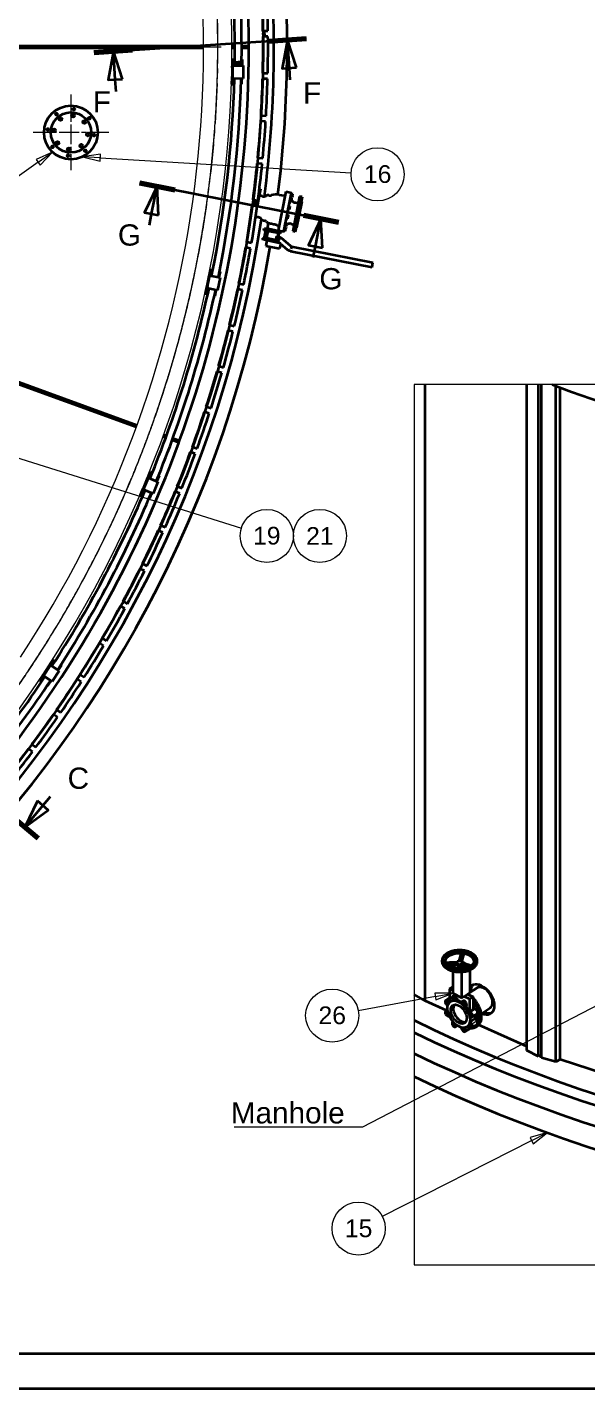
# Model space of a CAD drawing. Header units: millimetres. Extents: x 0 to 42050, y 0 to 29700.
# Drawn here: x 16352 to 20302, y 0 to 9618 of the extents above; entities that cross this region are included whole.
import ezdxf

# ---------------------------------------------------------------- set-up
doc = ezdxf.new("R2010")
doc.units = ezdxf.units.MM
doc.header["$LTSCALE"] = 50
doc.linetypes.add('CHAIN', pattern=[0.3543, 0.2362, -0.0295, 0.0591, -0.0295])
doc.layers.get('0').update_dxf_attribs({"lineweight": 18})
for name, color, linetype, lineweight in [('Border', 7, 'Continuous', 35), ('Center Mark', 7, 'Continuous', 18), ('Detail Boundary', 7, 'Continuous', 18), ('Section Line', 7, 'CHAIN', 35), ('Symbol', 7, 'Continuous', 18), ('Visible', 7, 'Continuous', 35), ('Visible Narrow', 7, 'Continuous', 18)]:
    doc.layers.add(name, color=color, linetype=linetype, lineweight=lineweight)
doc.layers.add('P_Cable Ducts (CD)', color=30, linetype='Continuous', lineweight=18, true_color=0xff7f00)
doc.layers.add('P_Condensate Centerline', color=40, linetype='CHAIN', lineweight=18, true_color=0xffbf00)
doc.styles.add('Note Text', font='arial.ttf')
doc.styles.add('Title', font='arial.ttf')
doc.dimstyles.new('Default - Method 2a$7', dxfattribs={"dimscale": 50, "dimtxt": 3, "dimasz": 2.5, "dimexe": 3, "dimexo": 0.5, "dimgap": 0.7, "dimtad": 0, "dimtoh": 1, "dimdec": 1, "dimrnd": 1e-08, "dimtxsty": 'Title', "dimcen": 0.09, "dimdle": 10, "dimclrd": 256, "dimclre": 256, "dimclrt": 7, "dimazin": 2, "dimtfac": 0.833333, "dimtdec": 1, "dimtmove": 0, "dimatfit": 3, "dimfxl": 1, "dimtolj": 1, "dimlwd": -1, "dimlwe": -1, "dimarcsym": 0})

# ---------------------------------------------------------------- blocks, each defined once
blk = doc.blocks.new('Borders Bigadan Border')
at = {"layer": 'Border'}
for p, q in [((20, 5), (836, 5)), ((841, 0), (0, 0))]:
    blk.add_line(p, q, dxfattribs=at)
blk = doc.blocks.new('2dTransSection3')
at = {"layer": 'Section Line', "linetype": 'Continuous'}
for p, q in [((275.01, 127.93), (273.2, 124.22)), ((275.78, 127.29), (273.2, 124.22)), ((276.54, 126.64), (275.01, 127.93)), ((276.79, 128.5), (275.78, 127.29)), ((273.2, 124.22), (276.54, 126.64)), ((328.49, 83.05), (326.69, 79.34)), ((330.02, 81.77), (328.49, 83.05)), ((330.27, 83.62), (329.26, 82.41)), ((329.26, 82.41), (326.69, 79.34)), ((326.69, 79.34), (330.02, 81.77))]:
    blk.add_line(p, q, dxfattribs=at)
at = {"layer": 'Section Line', "linetype": 'CHAIN', "ltscale": 21.895039}
blk.add_line((328.59, 77.75), (271.31, 125.81), dxfattribs=at)
at = {"layer": 'Section Line', "linetype": 'Continuous', "lineweight": 70}
for p, q in [((275.1, 122.63), (271.31, 125.81)), ((328.59, 77.75), (324.79, 80.94))]:
    blk.add_line(p, q, dxfattribs=at)
at = {"layer": 'Section Line', "linetype": 'Continuous', "flags": 128}
for points in [[(275.01, 127.93), (273.2, 124.22), (276.54, 126.64), (275.01, 127.93)], [(328.49, 83.05), (326.69, 79.34), (330.02, 81.77), (328.49, 83.05)]]:
    blk.add_lwpolyline(points, dxfattribs=at)
at = {"layer": 'Section Line'}
for points in [[(275.01, 127.93), (273.2, 124.22), (276.54, 126.64), (275.01, 127.93)], [(328.49, 83.05), (326.69, 79.34), (330.02, 81.77), (328.49, 83.05)]]:
    blk.add_solid(points, dxfattribs=at)
at = {"layer": 'Section Line', "char_height": 3, "attachment_point": 7, "style": 'Title'}
for insert in [(279.26, 129.6), (332.74, 84.72)]:
    blk.add_mtext('C', dxfattribs=dict(at, insert=insert))
blk = doc.blocks.new('2dTransSection6')
at = {"layer": 'Section Line', "linetype": 'CHAIN', "ltscale": 23.173529}
blk.add_line((336.51, 188.79), (366.49, 190.76), dxfattribs=at)
at = {"layer": 'Section Line', "linetype": 'Continuous', "lineweight": 70}
for p, q in [((361.09, 190.4), (366.49, 190.76)), ((336.51, 188.79), (341.91, 189.15))]:
    blk.add_line(p, q, dxfattribs=at)
at = {"layer": 'Section Line', "linetype": 'Continuous'}
for p, q in [((363.79, 190.58), (363.05, 186.52)), ((364.05, 186.59), (363.79, 190.58)), ((365.05, 186.66), (363.79, 190.58)), ((339.21, 188.97), (338.47, 184.91)), ((339.47, 184.98), (339.21, 188.97)), ((340.47, 185.04), (339.21, 188.97)), ((363.05, 186.52), (365.05, 186.66)), ((338.47, 184.91), (340.47, 185.04)), ((339.58, 183.3), (339.47, 184.98)), ((364.16, 184.91), (364.05, 186.59))]:
    blk.add_line(p, q, dxfattribs=at)
at = {"layer": 'Section Line', "linetype": 'Continuous', "flags": 128}
for points in [[(365.05, 186.66), (363.79, 190.58), (363.05, 186.52), (365.05, 186.66)], [(340.47, 185.04), (339.21, 188.97), (338.47, 184.91), (340.47, 185.04)]]:
    blk.add_lwpolyline(points, dxfattribs=at)
at = {"layer": 'Section Line'}
for points in [[(365.05, 186.66), (363.79, 190.58), (363.05, 186.52), (365.05, 186.66)], [(340.47, 185.04), (339.21, 188.97), (338.47, 184.91), (340.47, 185.04)]]:
    blk.add_solid(points, dxfattribs=at)
at = {"layer": 'Section Line', "char_height": 3, "attachment_point": 7, "style": 'Title'}
for insert in [(336.3, 180.32), (365.97, 181.58)]:
    blk.add_mtext('F', dxfattribs=dict(at, insert=insert))
blk = doc.blocks.new('2dTransSection7')
at = {"layer": 'Section Line', "linetype": 'CHAIN', "ltscale": 22.18939}
blk.add_line((342.9, 170.4), (371, 164.81), dxfattribs=at)
at = {"layer": 'Section Line', "linetype": 'Continuous', "lineweight": 70}
for p, q in [((342.9, 170.4), (347.86, 169.41)), ((366.03, 165.8), (371, 164.81))]:
    blk.add_line(p, q, dxfattribs=at)
at = {"layer": 'Section Line', "linetype": 'Continuous'}
for p, q in [((345.38, 169.9), (343.62, 166.18)), ((344.6, 165.98), (345.38, 169.9)), ((345.58, 165.79), (345.38, 169.9)), ((343.62, 166.18), (345.58, 165.79)), ((344.29, 164.41), (344.6, 165.98)), ((368.51, 165.3), (366.75, 161.57)), ((367.73, 161.38), (368.51, 165.3)), ((368.71, 161.18), (368.51, 165.3)), ((366.75, 161.57), (368.71, 161.18)), ((367.42, 159.81), (367.73, 161.38))]:
    blk.add_line(p, q, dxfattribs=at)
at = {"layer": 'Section Line', "linetype": 'Continuous', "flags": 128}
for points in [[(345.58, 165.79), (345.38, 169.9), (343.62, 166.18), (345.58, 165.79)], [(368.71, 161.18), (368.51, 165.3), (366.75, 161.57), (368.71, 161.18)]]:
    blk.add_lwpolyline(points, dxfattribs=at)
at = {"layer": 'Section Line'}
for points in [[(345.58, 165.79), (345.38, 169.9), (343.62, 166.18), (345.58, 165.79)], [(368.71, 161.18), (368.51, 165.3), (366.75, 161.57), (368.71, 161.18)]]:
    blk.add_solid(points, dxfattribs=at)
at = {"layer": 'Section Line', "char_height": 3, "attachment_point": 7, "style": 'Title'}
for insert in [(339.84, 161.47), (368.28, 155.29)]:
    blk.add_mtext('G', dxfattribs=dict(at, insert=insert))
blk = doc.blocks.new('Balloon30')
at = {"layer": 'Symbol'}
for p, q in [((306.56, 137.49), (304.18, 138.23)), ((306.71, 137.96), (304.18, 138.23)), ((304.18, 138.23), (306.41, 137.01)), ((306.41, 137.01), (306.71, 137.96)), ((306.56, 137.49), (357.29, 121.61))]:
    blk.add_line(p, q, dxfattribs=at)
at = {"layer": 'Symbol', "flags": 128}
blk.add_lwpolyline([(306.71, 137.96), (304.18, 138.23), (306.41, 137.01), (306.71, 137.96)], dxfattribs=at)
at = {"layer": 'Symbol'}
for centre in [(360.86, 120.49), (368.36, 120.49)]:
    blk.add_circle(centre, 3.75, dxfattribs=at)
blk.add_solid([(306.71, 137.96), (304.18, 138.23), (306.41, 137.01), (306.71, 137.96)], dxfattribs=at)
at = {"layer": 'Symbol', "char_height": 2.5, "attachment_point": 5, "style": 'Note Text'}
for s, insert in [('19', (360.86, 120.51)), ('21', (368.36, 120.49))]:
    blk.add_mtext(s, dxfattribs=dict(at, insert=insert))
blk = doc.blocks.new('Balloon31')
at = {"layer": 'Symbol'}
for p, q in [((337.39, 174.42), (334.86, 174.07)), ((337.36, 173.93), (334.86, 174.07)), ((334.86, 174.07), (337.33, 173.43)), ((337.33, 173.43), (337.39, 174.42)), ((337.36, 173.93), (372.78, 171.8))]:
    blk.add_line(p, q, dxfattribs=at)
at = {"layer": 'Symbol', "flags": 128}
blk.add_lwpolyline([(337.39, 174.42), (334.86, 174.07), (337.33, 173.43), (337.39, 174.42)], dxfattribs=at)
at = {"layer": 'Symbol'}
blk.add_circle((376.51, 171.58), 3.75, dxfattribs=at)
blk.add_solid([(337.39, 174.42), (334.86, 174.07), (337.33, 173.43), (337.39, 174.42)], dxfattribs=at)
at = {"layer": 'Symbol', "insert": (376.51, 171.6), "char_height": 2.5, "attachment_point": 5, "style": 'Note Text'}
blk.add_mtext('16', dxfattribs=at)
blk = doc.blocks.new('2dTransSymbol1')
at = {"layer": 'Detail Boundary', "flags": 128}
blk.add_lwpolyline([(381.65, 141.87), (381.65, 17.51), (631.88, 17.51), (631.88, 141.87), (381.65, 141.87)], dxfattribs=at)
blk = doc.blocks.new('Balloon36')
at = {"layer": 'Symbol'}
for p, q in [((398.26, 35.06), (377.17, 24.32)), ((400.49, 36.19), (398.03, 35.5)), ((398.03, 35.5), (398.49, 34.61)), ((398.26, 35.06), (400.49, 36.19)), ((398.49, 34.61), (400.49, 36.19))]:
    blk.add_line(p, q, dxfattribs=at)
at = {"layer": 'Symbol', "flags": 128}
blk.add_lwpolyline([(398.49, 34.61), (400.49, 36.19), (398.03, 35.5), (398.49, 34.61)], dxfattribs=at)
at = {"layer": 'Symbol'}
blk.add_circle((373.83, 22.63), 3.75, dxfattribs=at)
blk.add_solid([(398.49, 34.61), (400.49, 36.19), (398.03, 35.5), (398.49, 34.61)], dxfattribs=at)
at = {"layer": 'Symbol', "insert": (373.83, 22.65), "char_height": 2.5, "attachment_point": 5, "style": 'Note Text'}
blk.add_mtext('15', dxfattribs=at)
blk = doc.blocks.new('Balloon37')
at = {"layer": 'Symbol'}
for p, q in [((387.12, 55.87), (384.57, 55.91)), ((384.57, 55.91), (384.75, 54.93)), ((384.66, 55.42), (387.12, 55.87)), ((384.75, 54.93), (387.12, 55.87)), ((384.66, 55.42), (373.78, 53.41))]:
    blk.add_line(p, q, dxfattribs=at)
at = {"layer": 'Symbol', "flags": 128}
blk.add_lwpolyline([(384.75, 54.93), (387.12, 55.87), (384.57, 55.91), (384.75, 54.93)], dxfattribs=at)
at = {"layer": 'Symbol'}
blk.add_circle((370.1, 52.73), 3.75, dxfattribs=at)
blk.add_solid([(384.75, 54.93), (387.12, 55.87), (384.57, 55.91), (384.75, 54.93)], dxfattribs=at)
at = {"layer": 'Symbol', "insert": (370.1, 52.75), "char_height": 2.5, "attachment_point": 5, "style": 'Note Text'}
blk.add_mtext('26', dxfattribs=at)
blk = doc.blocks.new('Balloon46')
at = {"layer": 'Symbol'}
for p, q in [((328.57, 173.28), (321.04, 167.96)), ((330.62, 174.72), (328.28, 173.69)), ((328.28, 173.69), (328.86, 172.87)), ((328.57, 173.28), (330.62, 174.72)), ((328.86, 172.87), (330.62, 174.72))]:
    blk.add_line(p, q, dxfattribs=at)
at = {"layer": 'Symbol', "flags": 128}
blk.add_lwpolyline([(328.86, 172.87), (330.62, 174.72), (328.28, 173.69), (328.86, 172.87)], dxfattribs=at)
at = {"layer": 'Symbol'}
for centre in [(310.49, 165.8), (317.99, 165.8)]:
    blk.add_circle(centre, 3.75, dxfattribs=at)
blk.add_solid([(328.86, 172.87), (330.62, 174.72), (328.28, 173.69), (328.86, 172.87)], dxfattribs=at)
at = {"layer": 'Symbol', "char_height": 2.5, "attachment_point": 5, "style": 'Note Text'}
for s, insert in [('10', (310.49, 165.83)), ('16', (317.99, 165.83))]:
    blk.add_mtext(s, dxfattribs=dict(at, insert=insert))

msp = doc.modelspace()

# ---------------------------------------------------------------- linework, layer by layer
at = {"layer": 'Center Mark', "linetype": 'CHAIN', "ltscale": 23.990969}
msp.add_line((17721.85, 9477.99), (9641.85, 9477.99), dxfattribs=at)
msp.add_line((17721.85, 9477.99), (9641.85, 9477.99), dxfattribs=at)
at = {"layer": 'Center Mark', "linetype": 'CHAIN', "ltscale": 11.889819}
for p, q in [((16660.66, 9142.36), (16660.66, 8607.36)), ((16928.16, 8874.86), (16393.16, 8874.86))]:
    msp.add_line(p, q, dxfattribs=at)
at = {"layer": 'P_Cable Ducts (CD)'}
for radius, start, end in [(8030, 304.017858, 74.209996), (7830, 326.60031, 17.380702)]:
    msp.add_arc((9766.85, 9477.99), radius, start, end, dxfattribs=at)
at = {"layer": 'P_Condensate Centerline', "ltscale": 23.990969}
for start, end in [(340.336504, 74.351842), (314.622936, 46.728136), (205.648158, 21.225769), (255.589818, 21.225769)]:
    msp.add_arc((9766.85, 9477.99), 7930, start, end, dxfattribs=at)
at = {"layer": 'Visible'}
for p, q in [((18016.05, 9593.27), (18051.04, 9593.67)), ((18016.27, 9575.68), (18017.74, 9553.28)), ((18051.5, 9553.67), (18016.51, 9553.27)), ((18021.13, 9593.33), (18023.75, 9553.35)), ((18024.13, 9593.36), (18026.75, 9553.39)), ((10198.68, 9485.99), (17596.85, 9485.99)), ((17596.85, 9469.99), (10198.68, 9469.99)), ((17369.66, 9485.99), (17370.71, 9469.99)), ((17369.66, 9485.99), (17370.71, 9469.99)), ((17491.01, 9485.99), (17492.06, 9469.99)), ((17491.01, 9485.99), (17492.06, 9469.99)), ((17493.02, 9485.99), (17494.07, 9469.99)), ((17513.06, 9485.99), (17514.11, 9469.99)), ((17519.07, 9485.99), (17520.12, 9469.99)), ((17522.08, 9485.99), (17523.13, 9469.99)), ((17523.13, 9469.99), (17522.08, 9485.99)), ((17526.14, 9469.99), (17525.09, 9485.99)), ((17532.15, 9469.99), (17531.1, 9485.99)), ((17552.19, 9469.99), (17551.14, 9485.99)), ((17553.15, 9485.99), (17554.2, 9469.99)), ((17554.2, 9469.99), (17553.15, 9485.99)), ((17796.85, 9485.99), (17817.7, 9485.99)), ((17817.7, 9469.99), (17796.85, 9469.99)), ((17866, 9485.99), (17916.85, 9485.99)), ((17916.85, 9469.99), (17866, 9469.99)), ((10175.38, 9337.82), (17127.38, 6807.5)), ((17795.57, 9334.8), (17796.13, 9334.79)), ((17799.13, 9334.72), (17796.13, 9334.79)), ((17799.13, 9334.72), (17797.79, 9272.74)), ((17799.13, 9334.72), (17799.33, 9343.72)), ((17800.35, 9390.71), (17799.33, 9343.72)), ((17804.33, 9343.61), (17799.33, 9343.72)), ((17800.35, 9390.71), (17817.22, 9390.34)), ((17800.79, 9272.67), (17802.13, 9334.66)), ((17802.13, 9334.66), (17802.26, 9340.66)), ((17804.26, 9340.61), (17802.26, 9340.66)), ((17802.48, 9258.63), (17804.44, 9348.61)), ((17804.44, 9348.61), (17877.42, 9347.03)), ((17816.9, 9364.78), (17865.2, 9364.1)), ((17817, 9371.76), (17865.3, 9371.12)), ((17820.55, 9364.73), (17819.99, 9365.72)), ((17820.64, 9371.71), (17820.06, 9370.74)), ((17861.55, 9364.16), (17841.05, 9364.44)), ((17861.65, 9371.16), (17841.15, 9371.44)), ((17861.55, 9364.16), (17862.14, 9365.15)), ((17861.55, 9364.15), (17861.55, 9364.16)), ((17861.65, 9371.16), (17861.65, 9371.17)), ((17861.65, 9371.16), (17862.21, 9370.16)), ((17865.51, 9389.3), (17870.33, 9389.19)), ((17869.42, 9347.2), (17869.44, 9348.2)), ((17870.33, 9389.19), (17869.44, 9348.2)), ((17877.42, 9347.03), (17875.47, 9257.05)), ((17121.9, 6792.46), (10169.91, 9322.78)), ((17794.23, 9272.81), (17794.79, 9272.8)), ((17794.79, 9272.8), (17797.79, 9272.74)), ((17796.57, 9216.75), (17797.59, 9263.74)), ((17797.79, 9272.74), (17797.59, 9263.74)), ((17802.59, 9263.63), (17797.59, 9263.74)), ((17800.79, 9272.67), (17800.66, 9266.67)), ((17802.66, 9266.63), (17800.66, 9266.67)), ((17802.48, 9258.63), (17875.47, 9257.05)), ((17866.56, 9215.23), (17867.45, 9256.22)), ((17867.45, 9256.22), (17867.47, 9257.22)), ((18048.79, 9252.8), (18013.8, 9253.67)), ((18014.79, 9293.65), (18049.78, 9292.79)), ((17796.57, 9216.75), (17813.45, 9216.38)), ((17861.74, 9215.34), (17866.56, 9215.23)), ((18035.15, 8952.22), (18000.22, 8954.36)), ((18002.66, 8994.28), (18037.59, 8992.15)), ((17979.66, 8695.55), (18014.5, 8692.15)), ((18010.61, 8652.34), (17975.77, 8655.74)), ((17999, 8477.48), (17974.37, 8353.65)), ((17991.4, 8479), (17999, 8477.48)), ((17951.4, 8397.1), (17943.58, 8357.8)), ((17945.84, 8397.85), (17980.52, 8393.19)), ((17957.36, 8396.3), (17949.54, 8356.99)), ((17960.34, 8395.9), (17952.52, 8356.59)), ((17963.32, 8395.5), (17955.5, 8356.19)), ((18011.32, 8424.96), (17996.51, 8430.48)), ((18056.51, 8431.38), (18062.43, 8430.2)), ((18124.82, 8182.26), (18179.45, 8456.88)), ((18131.47, 8434.82), (18163.59, 8428.43)), ((18163.07, 8174.65), (18217.7, 8449.27)), ((18179.45, 8456.88), (18217.7, 8449.27)), ((18206.27, 8387.71), (18205.48, 8387.86)), ((18205.71, 8384.9), (18207.06, 8391.7)), ((18205.71, 8384.9), (18214.73, 8383.11)), ((18207.06, 8391.7), (18209.77, 8405.29)), ((18207.06, 8391.7), (18216.09, 8389.9)), ((18209.77, 8405.29), (18211.12, 8412.08)), ((18209.77, 8405.29), (18218.79, 8403.49)), ((18210.56, 8409.28), (18209.78, 8409.44)), ((18211.12, 8412.08), (18220.14, 8410.29)), ((18212.58, 8419.44), (18211.8, 8419.59)), ((18212.02, 8416.63), (18212.39, 8418.46)), ((18212.02, 8416.63), (18221.05, 8414.84)), ((18212.39, 8418.46), (18214.73, 8430.22)), ((18212.39, 8418.46), (18221.41, 8416.66)), ((18214.73, 8430.22), (18217.07, 8441.99)), ((18214.73, 8430.22), (18223.75, 8428.43)), ((18216.09, 8389.9), (18214.73, 8383.11)), ((18216.87, 8441.01), (18216.09, 8441.17)), ((18216.09, 8389.9), (18218.79, 8403.49)), ((18217.07, 8441.99), (18217.43, 8443.81)), ((18217.07, 8441.99), (18226.09, 8440.2)), ((18217.43, 8443.81), (18226.45, 8442.02)), ((18222, 8392.29), (18217.81, 8398.57)), ((18218.79, 8403.49), (18220.14, 8410.29)), ((18221.05, 8414.84), (18221.41, 8416.66)), ((18223.75, 8428.43), (18221.41, 8416.66)), ((18223.75, 8428.43), (18226.09, 8440.2)), ((18274.6, 8422.66), (18225.82, 8177.46)), ((18226.09, 8440.2), (18226.45, 8442.02)), ((18293.24, 8418.95), (18244.46, 8173.75)), ((18245.52, 8378.99), (18258.84, 8378.36)), ((18289.93, 8386.98), (18253.64, 8204.55)), ((18293.24, 8418.95), (18274.6, 8422.66)), ((18289.93, 8386.98), (18287.33, 8389.26)), ((17975.19, 8353.54), (17940.5, 8358.21)), ((17981.71, 8276.1), (17965.91, 8276.67)), ((18182.15, 8266.48), (18183.5, 8273.28)), ((18183.5, 8273.28), (18186.21, 8286.87)), ((18183.5, 8273.28), (18192.53, 8271.48)), ((18186.21, 8286.87), (18187.56, 8293.66)), ((18186.21, 8286.87), (18195.23, 8285.07)), ((18187, 8290.86), (18186.22, 8291.02)), ((18187.56, 8293.66), (18196.58, 8291.87)), ((18192.53, 8271.48), (18195.23, 8285.07)), ((18195.33, 8332.75), (18194.55, 8332.9)), ((18195.14, 8331.77), (18197.48, 8343.54)), ((18195.14, 8331.77), (18204.16, 8329.97)), ((18195.23, 8285.07), (18196.58, 8291.87)), ((18197.48, 8343.54), (18199.82, 8355.3)), ((18197.48, 8343.54), (18206.5, 8341.74)), ((18199.63, 8354.32), (18198.84, 8354.48)), ((18199.82, 8355.3), (18208.85, 8353.51)), ((18204.16, 8329.97), (18206.5, 8341.74)), ((18206.5, 8341.74), (18208.85, 8353.51)), ((18021, 8252.88), (18026.92, 8251.7)), ((18034.41, 8182.92), (18022.41, 8122.6)), ((18022.64, 8185.26), (18025.27, 8198.5)), ((18049.39, 8179.93), (18022.64, 8185.26)), ((18025.27, 8198.5), (18052.03, 8193.17)), ((18050.1, 8179.79), (18038.1, 8119.48)), ((18053.92, 8234.64), (18045.92, 8194.39)), ((18049.39, 8179.93), (18113.67, 8167.15)), ((18116.31, 8180.39), (18052.03, 8193.17)), ((18116.31, 8180.39), (18143.06, 8175.06)), ((18128.3, 8208.74), (18122.42, 8179.17)), ((18124.82, 8182.26), (18163.07, 8174.65)), ((18165.46, 8182.6), (18164.68, 8182.75)), ((18164.91, 8179.79), (18166.26, 8186.59)), ((18164.91, 8179.79), (18173.93, 8178)), ((18166.26, 8186.59), (18168.96, 8200.18)), ((18166.26, 8186.59), (18175.28, 8184.79)), ((18168.96, 8200.18), (18170.31, 8206.97)), ((18168.96, 8200.18), (18177.98, 8198.38)), ((18169.76, 8204.17), (18168.97, 8204.33)), ((18170.31, 8206.97), (18179.34, 8205.18)), ((18171.78, 8214.33), (18170.99, 8214.48)), ((18171.44, 8211.48), (18180.24, 8209.73)), ((18171.58, 8213.35), (18173.92, 8225.12)), ((18171.58, 8213.35), (18180.6, 8211.55)), ((18173.92, 8225.12), (18176.26, 8236.88)), ((18173.92, 8225.12), (18182.95, 8223.32)), ((18173.93, 8178), (18175.28, 8184.79)), ((18176.07, 8235.9), (18175.28, 8236.06)), ((18175.28, 8184.79), (18177.98, 8198.38)), ((18176.26, 8236.88), (18185.29, 8235.09)), ((18179.34, 8205.18), (18177.98, 8198.38)), ((18180.24, 8209.73), (18180.6, 8211.55)), ((18180.6, 8211.55), (18182.95, 8223.32)), ((18182.71, 8269.29), (18181.92, 8269.44)), ((18182.15, 8266.48), (18191.18, 8264.69)), ((18188.85, 8225.65), (18182.57, 8221.45)), ((18182.95, 8223.32), (18185.29, 8235.09)), ((18191.18, 8264.69), (18192.53, 8271.48)), ((18215.67, 8228.93), (18228.22, 8224.42)), ((18244.46, 8173.75), (18225.82, 8177.46)), ((18253.64, 8204.55), (18250.36, 8203.44)), ((17901.22, 8101.58), (17935.72, 8095.66)), ((18010.49, 8124.97), (18009.51, 8120.06)), ((18026.85, 8116.62), (18009.51, 8120.06)), ((18027.83, 8121.52), (18010.49, 8124.97)), ((18027.83, 8121.52), (18026.85, 8116.62)), ((18045.84, 8112.84), (18026.85, 8116.62)), ((18125.65, 8102.06), (18027.83, 8121.52)), ((18043, 8113.4), (18035.29, 8074.66)), ((18040.34, 8130.75), (18107.92, 8117.31)), ((18045.84, 8112.84), (18141.27, 8093.85)), ((18103.21, 8118.25), (18100.97, 8106.97)), ((18112, 8141.99), (18107.31, 8118.45)), ((18107.92, 8117.31), (18113.95, 8116.11)), ((18108.36, 8117.22), (18133.17, 8095.46)), ((18112, 8141.99), (18118.83, 8140.63)), ((18140.43, 8161.82), (18113.67, 8167.15)), ((18113.95, 8116.11), (18125.28, 8113.86)), ((18118.83, 8140.63), (18114.15, 8117.09)), ((18117.69, 8109.04), (18116.66, 8103.85)), ((18123.22, 8165.25), (18118.34, 8140.73)), ((18118.83, 8140.63), (18137.3, 8127.57)), ((18128.66, 8164.16), (18123.66, 8139.03)), ((18125.85, 8114.51), (18125.28, 8113.86)), ((18137.3, 8127.57), (18125.85, 8114.51)), ((18128.24, 8099.79), (18127.6, 8096.57)), ((18141.27, 8093.85), (18133.57, 8055.11)), ((18138.25, 8128.65), (18137.3, 8127.57)), ((18140.34, 8089.17), (18186.88, 8048.36)), ((18140.43, 8161.82), (18143.06, 8175.06)), ((18143.23, 8131.86), (18209.3, 8073.92)), ((17928.95, 8056.23), (17894.45, 8062.16)), ((18035.29, 8074.66), (18133.57, 8055.11)), ((18212.16, 8046.02), (18210.32, 8036.78)), ((18210.32, 8036.78), (18786.04, 7922.24)), ((18216.96, 8070.13), (18213.64, 8053.46)), ((18216.96, 8070.13), (18792.67, 7955.59)), ((17645.6, 7906.38), (17635.91, 7860.39)), ((17645.6, 7906.38), (17662.12, 7902.89)), ((17714.1, 7891.94), (17705.64, 7851.82)), ((17709.38, 7892.93), (17714.1, 7891.94)), ((18786.04, 7922.24), (18792.67, 7955.59)), ((17617.78, 7791.65), (17618.33, 7791.53)), ((17618.33, 7791.53), (17621.27, 7790.91)), ((17621.27, 7790.91), (17619.41, 7782.11)), ((17634.05, 7851.58), (17621.27, 7790.91)), ((17623.27, 7776.18), (17641.83, 7864.25)), ((17624.2, 7790.29), (17636.99, 7850.96)), ((17630.57, 7852.31), (17631.12, 7852.2)), ((17634.05, 7851.58), (17631.12, 7852.2)), ((17634.05, 7851.58), (17635.91, 7860.39)), ((17640.8, 7859.35), (17635.91, 7860.39)), ((17636.99, 7850.96), (17638.22, 7856.83)), ((17640.18, 7856.42), (17638.22, 7856.83)), ((17641.83, 7864.25), (17713.26, 7849.19)), ((17713.26, 7849.19), (17694.7, 7761.13)), ((17705.43, 7850.84), (17705.64, 7851.82)), ((17845.88, 7807.12), (17880.14, 7799.95)), ((17609.72, 7736.12), (17619.41, 7782.11)), ((17609.72, 7736.12), (17626.23, 7732.63)), ((17624.3, 7781.07), (17619.41, 7782.11)), ((17624.2, 7790.29), (17622.96, 7784.42)), ((17624.92, 7784.01), (17622.96, 7784.42)), ((17623.27, 7776.18), (17694.7, 7761.13)), ((17673.5, 7722.67), (17678.21, 7721.68)), ((17678.21, 7721.68), (17686.67, 7761.8)), ((17686.67, 7761.8), (17686.87, 7762.78)), ((17871.94, 7760.8), (17837.68, 7767.97)), ((17779.88, 7514.86), (17813.85, 7506.45)), ((17804.24, 7467.62), (17770.27, 7476.04)), ((17703.31, 7225.2), (17736.96, 7215.56)), ((17725.94, 7177.1), (17692.3, 7186.74)), ((17616.28, 6938.5), (17649.55, 6927.65)), ((17637.15, 6889.62), (17603.87, 6900.47)), ((17315.31, 6739.09), (17334.91, 6731.96)), ((17329.44, 6716.92), (17309.84, 6724.06)), ((17422.61, 6683.01), (17374.82, 6700.41)), ((17380.29, 6715.44), (17428.08, 6698.05)), ((17518.89, 6655.16), (17551.75, 6643.1)), ((17537.97, 6605.55), (17505.11, 6617.6)), ((17218.99, 6476.27), (17200.96, 6432.87)), ((17218.99, 6476.27), (17234.58, 6469.8)), ((17283.63, 6449.42), (17267.9, 6411.55)), ((17279.18, 6451.26), (17283.63, 6449.42)), ((17152.23, 6315.59), (17170.26, 6358.99)), ((17173.72, 6367.3), (17170.26, 6358.99)), ((17174.88, 6357.07), (17170.26, 6358.99)), ((17170.43, 6368.67), (17170.95, 6368.45)), ((17170.95, 6368.45), (17173.72, 6367.3)), ((17172.96, 6352.45), (17207.49, 6435.57)), ((17172.96, 6352.45), (17240.38, 6324.45)), ((17197.5, 6424.56), (17173.72, 6367.3)), ((17176.49, 6366.15), (17174.19, 6360.61)), ((17176.03, 6359.84), (17174.19, 6360.61)), ((17176.49, 6366.15), (17200.27, 6423.41)), ((17194.22, 6425.92), (17194.73, 6425.71)), ((17197.5, 6424.56), (17194.73, 6425.71)), ((17197.5, 6424.56), (17200.96, 6432.87)), ((17200.27, 6423.41), (17202.58, 6428.95)), ((17205.57, 6430.95), (17200.96, 6432.87)), ((17204.42, 6428.18), (17202.58, 6428.95)), ((17207.49, 6435.57), (17274.91, 6407.56)), ((17274.91, 6407.56), (17240.38, 6324.45)), ((17267.52, 6410.63), (17267.9, 6411.55)), ((17411.28, 6375.53), (17443.67, 6362.29)), ((17152.23, 6315.59), (17167.82, 6309.11)), ((17212.43, 6290.58), (17216.88, 6288.73)), ((17216.88, 6288.73), (17232.61, 6326.59)), ((17232.61, 6326.59), (17232.99, 6327.52)), ((17428.54, 6325.27), (17396.14, 6338.51)), ((17309.01, 6049.14), (17277.11, 6063.55)), ((17293.58, 6100), (17325.48, 6085.59)), ((17179.53, 5777.54), (17148.18, 5793.1)), ((17165.96, 5828.93), (17197.31, 5813.37)), ((17040.28, 5510.82), (17009.51, 5527.5)), ((17028.58, 5562.66), (17059.35, 5545.98)), ((16881.62, 5301.57), (16911.76, 5283.77)), ((16891.43, 5249.33), (16861.29, 5267.12)), ((16467.1, 5036.58), (16516.4, 5111.87)), ((16504.55, 5102.9), (16470.59, 5051.03)), ((16473.1, 5049.39), (16507.06, 5101.25)), ((16501.57, 5104.85), (16502.04, 5104.54)), ((16504.55, 5102.9), (16502.04, 5104.54)), ((16504.55, 5102.9), (16509.48, 5110.43)), ((16507.06, 5101.25), (16510.35, 5106.27)), ((16535.23, 5149.75), (16509.48, 5110.43)), ((16513.67, 5107.69), (16509.48, 5110.43)), ((16512.02, 5105.18), (16510.35, 5106.27)), ((16516.4, 5111.87), (16577.48, 5071.88)), ((16535.23, 5149.75), (16549.35, 5140.5)), ((16593.79, 5111.4), (16571.33, 5077.1)), ((16589.76, 5114.04), (16593.79, 5111.4)), ((16439.91, 5004.18), (16465.66, 5043.5)), ((16439.91, 5004.18), (16454.03, 4994.93)), ((16470.59, 5051.03), (16465.66, 5043.5)), ((16469.84, 5040.76), (16465.66, 5043.5)), ((16467.1, 5036.58), (16528.17, 4996.59)), ((16467.61, 5052.98), (16468.08, 5052.67)), ((16468.08, 5052.67), (16470.59, 5051.03)), ((16473.1, 5049.39), (16469.81, 5044.37)), ((16471.48, 5043.27), (16469.81, 5044.37)), ((16577.48, 5071.88), (16528.17, 4996.59)), ((16570.78, 5076.26), (16571.33, 5077.1)), ((16733.18, 4993.42), (16703.71, 5012.29)), ((16725.28, 5045.98), (16754.75, 5027.1)), ((16494.44, 4968.47), (16498.47, 4965.83)), ((16498.47, 4965.83), (16520.93, 5000.13)), ((16520.93, 5000.13), (16521.48, 5000.97)), ((16565.75, 4743.42), (16536.98, 4763.35)), ((16559.76, 4796.23), (16588.53, 4776.3)), ((16389.35, 4499.67), (16361.32, 4520.63)), ((16385.28, 4552.66), (16413.31, 4531.7)), ((19434.12, 3079.83), (19434.12, 3073.18)), ((19372.64, 2993.55), (19356.1, 2982.66)), ((19356.1, 2982.66), (19356.1, 2972.97)), ((19386.57, 2967.23), (19356.1, 2982.66)), ((19390.75, 2987.37), (19390.75, 2976.71)), ((19391.06, 3000.93), (19391.06, 2994.28)), ((19410.68, 2998.68), (19410.68, 2992.02)), ((19417.75, 2987.37), (19417.75, 2976.71)), ((19421.21, 3015.74), (19458.6, 2996.79)), ((19424.25, 3009.61), (19424.25, 3007.23)), ((19356.1, 2950.18), (19356.1, 2793.64)), ((19420.75, 2760.9), (19420.75, 2945.04)), ((19458.9, 2975.02), (19461.44, 2976.69)), ((19477.47, 2958.65), (19477.47, 2798.22)), ((19356.1, 2839.16), (19333.5, 2824.29)), ((19356.1, 2812.85), (19333.5, 2824.29)), ((19333.5, 2824.29), (19333.5, 2738.15)), ((19356.1, 2793.64), (19420.75, 2760.9)), ((19460.98, 2787.37), (19477.47, 2798.22)), ((19477.47, 2799.01), (19527.5, 2831.94)), ((19333.5, 2760.84), (19305.86, 2742.65)), ((19307.61, 2718.88), (19320.07, 2702.17)), ((19334.66, 2730.5), (19318.17, 2741.22)), ((19333.5, 2738.15), (19339.41, 2734.32)), ((19346.65, 2739.09), (19340.05, 2734.75)), ((19350.96, 2760.22), (19353.16, 2740.91)), ((19359.95, 2774.42), (19354.67, 2770.95)), ((19386.73, 2739.01), (19376.45, 2758.78)), ((19381.72, 2762.25), (19392.01, 2742.48)), ((19392.01, 2742.48), (19386.73, 2739.01)), ((19422.82, 2735.29), (19412.54, 2725.94)), ((19420.75, 2760.9), (19437.23, 2771.75)), ((19428.99, 2739.45), (19423.71, 2735.98)), ((19437.23, 2771.75), (19460.98, 2787.37)), ((19476.32, 2751.95), (19437.23, 2771.75)), ((19446.11, 2693.83), (19448.31, 2710.91)), ((19451.39, 2697.3), (19446.11, 2693.83)), ((19453.59, 2714.38), (19451.39, 2697.3)), ((19460.98, 2787.37), (19500.06, 2767.57)), ((19500.06, 2767.57), (19476.32, 2751.95)), ((19476.32, 2665.8), (19476.32, 2751.95)), ((19500.06, 2767.57), (19500.06, 2681.43)), ((19319.16, 2676.42), (19305.86, 2667.66)), ((19319.63, 2672.43), (19307.61, 2668.5)), ((19318.17, 2635.46), (19332.8, 2630.14)), ((19352.88, 2598.12), (19350.96, 2583.23)), ((19464.36, 2664.76), (19469.63, 2668.23)), ((19481.11, 2658.67), (19464.36, 2664.76)), ((19469.63, 2668.23), (19476.32, 2665.8)), ((19476.32, 2665.8), (19500.06, 2681.43)), ((19478.26, 2621.25), (19491.66, 2625.64)), ((19478.26, 2593.22), (19512.56, 2615.79)), ((19527.71, 2649.04), (19493.41, 2626.48)), ((19500.06, 2686.82), (19515.4, 2681.24)), ((19512.56, 2615.79), (19525.96, 2597.83)), ((19556.02, 2649.24), (19620.01, 2691.34)), ((19387.44, 2565.98), (19375.56, 2558.16)), ((19376.45, 2558.85), (19385.62, 2567.19)), ((19413.34, 2553.6), (19422.82, 2535.36)), ((19478.89, 2545.76), (19444.6, 2523.19)), ((19448.31, 2533.91), (19446.16, 2552.76)), ((19465.15, 2563.29), (19456.58, 2557.65)), ((19464.36, 2563.8), (19481.11, 2552.92)), ((19491.66, 2575.26), (19478.26, 2593.22)), ((19527.71, 2574.05), (19493.41, 2551.49)), ((19519.52, 2555.37), (19525.78, 2559.49))]:
    msp.add_line(p, q, dxfattribs=at)
at = {"layer": 'Visible', "color": 9, "true_color": 0xc0c0c0}
for p, q in [((19161.64, 2740.37), (19161.64, 7093.33)), ((19878.03, 2388.98), (19878.03, 7093.33)), ((19961.42, 2346.74), (19961.42, 7093.33)), ((19983.04, 2338.39), (19983.04, 7093.33)), ((20082.54, 2310.05), (20082.54, 7084.15)), ((20112.88, 2325.87), (20112.88, 7072.9)), ((19161.64, 2740.37), (19082.43, 2785.38)), ((19312.79, 2672.23), (19161.64, 2740.37)), ((19878.03, 2417.41), (19538.4, 2570.52)), ((19961.42, 2346.74), (19878.03, 2388.98)), ((19983.04, 2358.56), (19961.42, 2346.74)), ((20082.54, 2310.05), (19983.04, 2338.39)), ((20112.88, 2325.87), (20082.54, 2310.05)), ((20918.77, 2062.18), (20112.88, 2325.87))]:
    msp.add_line(p, q, dxfattribs=at)
at = {"layer": 'Visible'}
for centre, radius in [((9766.85, 9477.99), 8250), ((16660.66, 8874.86), 190), ((16680.75, 9038.64), 7), ((16660.66, 8874.86), 142.5), ((16559.06, 9004.87), 7), ((16586.77, 8969.42), 11), ((16586.77, 8969.42), 10.75), ((16675.27, 8993.97), 11), ((16675.27, 8993.97), 10.75), ((16755.21, 8948.75), 11), ((16755.21, 8948.75), 10.75), ((16790.67, 8976.46), 7), ((16496.89, 8894.95), 7), ((16541.55, 8889.48), 11), ((16541.55, 8889.48), 10.75), ((16779.77, 8860.25), 11), ((16779.77, 8860.25), 10.75), ((16824.43, 8854.77), 7), ((16530.65, 8773.27), 7), ((16566.11, 8800.97), 11), ((16566.11, 8800.97), 10.75), ((16646.05, 8755.76), 11), ((16646.05, 8755.76), 10.75), ((16734.55, 8780.31), 11), ((16734.55, 8780.31), 10.75), ((16640.57, 8711.09), 7), ((16762.26, 8744.85), 7)]:
    msp.add_circle(centre, radius, dxfattribs=at)
for centre, radius, start, end in [((9766.85, 9477.99), 8420, 352.893014, 276.750813), ((9766.85, 9477.99), 8326.9, 5.718532, 276.329235), ((9766.85, 9477.99), 8150, 0.056241, 19.943759), ((9766.85, 9477.99), 8050.85, 359.243935, 9.095318), ((9766.85, 9477.99), 8099.15, 359.243935, 9.097228), ((9766.85, 9477.99), 8326.9, 352.724495, 5.230091), ((9766.85, 9477.99), 8250, 0.800587, 2.603714), ((9766.85, 9477.99), 8285, 0.8, 2.604301), ((9766.85, 9477.99), 8250, 358.719662, 0.522789), ((9766.85, 9477.99), 8285, 358.719076, 0.523376), ((9766.85, 9477.99), 8150, 340.056241, 359.943759), ((9766.85, 9477.99), 8150, 359.943759, 0.056241), ((9766.85, 9477.99), 8050.85, 359.077287, 359.194267), ((17824.35, 9368.17), 5, 149.099382, 209.338821), ((17857.85, 9367.71), 5, 329.099382, 29.338821), ((9766.85, 9477.99), 8099.15, 359.075377, 359.194267), ((9766.85, 9477.99), 8050.85, 348.418746, 358.436777), ((9766.85, 9477.99), 8099.15, 348.416836, 358.438687), ((9766.85, 9477.99), 8250, 356.638738, 358.441864), ((9766.85, 9477.99), 8285, 356.638151, 358.442451), ((9766.85, 9477.99), 8250, 354.557813, 356.36094), ((9766.85, 9477.99), 8285, 354.557226, 356.361526), ((9766.85, 9477.99), 8250, 352.476888, 354.280015), ((9766.85, 9477.99), 8285, 352.476301, 354.280601), ((17999.3, 8437.98), 8, 168.748121, 249.553729), ((18021.8, 8453.07), 30, 249.553729, 302.84355), ((18051.63, 8406.86), 25, 78.748121, 122.84355), ((18067.31, 8454.72), 25, 258.748121, 288.904028), ((18110.4, 8328.89), 108, 78.748121, 108.904028), ((18165.55, 8438.23), 10, 258.748121, 348.748121), ((18231.19, 8414.55), 20, 168.748121, 187.202494), ((18246.95, 8408.96), 30, 213.748121, 267.278887), ((18259.22, 8386.35), 8, 267.278887, 348.748121), ((9766.85, 9477.99), 8250, 350.395963, 352.19909), ((9766.85, 9477.99), 8285, 350.395376, 352.199677), ((17965.62, 8268.68), 8, 87.942514, 99.654163), ((17980.63, 8246.12), 30, 34.652693, 87.942514), ((9766.85, 9477.99), 8326.9, 278.073684, 351.616422), ((18025.87, 8277.4), 25, 214.652693, 258.748121), ((18022.04, 8227.18), 25, 48.592214, 78.748121), ((18110.01, 8326.93), 108, 228.592214, 238.713213), ((18119.11, 8204.81), 10, 348.748121, 23.15963), ((18188.81, 8201.57), 20, 144.582876, 168.748121), ((18205.52, 8200.7), 30, 70.217356, 123.748121), ((18225.51, 8216.89), 8, 348.748121, 70.217356), ((9766.85, 9477.99), 8420, 350.664008, 350.742308), ((9766.85, 9477.99), 8420, 277.617442, 350.361054), ((9766.85, 9477.99), 8250, 348.315038, 350.118165), ((9766.85, 9477.99), 8285, 348.314451, 350.118752), ((9766.85, 9477.99), 8050.85, 337.760205, 347.778236), ((9766.85, 9477.99), 8099.15, 337.758295, 347.780146), ((9766.85, 9477.99), 8250, 346.234113, 348.03724), ((9766.85, 9477.99), 8285, 346.233526, 348.037827), ((9766.85, 9477.99), 8250, 344.153188, 345.956315), ((9766.85, 9477.99), 8285, 344.152602, 345.956902), ((9766.85, 9477.99), 8250, 342.072264, 343.87539), ((9766.85, 9477.99), 8285, 342.071677, 343.875977), ((9766.85, 9477.99), 7695, 339.940433, 340.059567), ((9766.85, 9477.99), 8250, 339.991339, 341.794466), ((9766.85, 9477.99), 8285, 339.990752, 341.795052), ((9766.85, 9477.99), 8150, 320.056241, 339.943759), ((9766.85, 9477.99), 8150, 339.943759, 340.056241), ((9766.85, 9477.99), 8250, 337.910414, 339.713541), ((9766.85, 9477.99), 8285, 337.909827, 339.714127), ((9766.85, 9477.99), 8050.85, 327.101664, 337.119696), ((9766.85, 9477.99), 8099.15, 327.099754, 337.121605), ((9766.85, 9477.99), 8250, 335.829489, 337.632616), ((9766.85, 9477.99), 8285, 335.828902, 337.633203), ((9766.85, 9477.99), 8250, 333.748564, 335.551691), ((9766.85, 9477.99), 8285, 333.747977, 335.552278), ((9766.85, 9477.99), 8250, 331.667639, 333.470766), ((9766.85, 9477.99), 8285, 331.667052, 333.471353), ((9766.85, 9477.99), 8250, 329.586714, 331.389841), ((9766.85, 9477.99), 8285, 329.586128, 331.390428), ((9766.85, 9477.99), 8250, 327.50579, 329.308916), ((9766.85, 9477.99), 8285, 327.505203, 329.309503), ((9766.85, 9477.99), 8050.85, 316.621552, 326.461155), ((9766.85, 9477.99), 8099.15, 316.621552, 326.463065), ((9766.85, 9477.99), 8250, 325.424865, 327.227992), ((9766.85, 9477.99), 8285, 325.424278, 327.228578), ((9766.85, 9477.99), 8250, 323.34394, 325.147067), ((9766.85, 9477.99), 8285, 323.343353, 325.147653), ((9766.85, 9477.99), 8250, 321.263015, 323.066142), ((9766.85, 9477.99), 8285, 321.262428, 323.066729)]:
    msp.add_arc(centre, radius, start, end, dxfattribs=at)
for centre, major_axis, ratio, start_param, end_param in [((16932.39, 9446.65), (-4.57, 69.7), 0.7071068, 0.9254966, 1.1834096), ((17235.94, 9466.55), (-4.57, 69.7), 0.7071068, 1.2421302, 1.4751544), ((17235.94, 9466.55), (-4.57, 69.7), 0.7071068, 1.2421302, 1.4751544), ((19404.25, 3022.81), (-103.18, 0), 0.5773503, 4.6128595, 6.4123492), ((19404.25, 3022.81), (103.18, 0), 0.5773503, 1.2771225, 1.4712669), ((19404.25, 3022.81), (103.18, 0), 0.5773503, 6.1540214, 7.5603078), ((19404.25, 3016.16), (-103.18, 0), 0.5773503, 4.6300848, 6.2273039), ((19404.25, 3009.61), (-20, 0), 0.5773503, 6.0865837, 7.1337812), ((19404.25, 2995.89), (-20, 0), 0.5773503, 0.1660945, 2.5028311), ((19404.25, 3009.61), (-20, 0), 0.5773503, 5.0393861, 6.0865837), ((19404.25, 3009.61), (-20, 0), 0.5773503, 0.8505959, 1.8977935), ((19404.25, 3009.61), (20, 0), 0.5773503, 0.8505959, 1.8977935), ((19404.25, 3009.61), (20, 0), 0.5773503, 5.0393861, 6.0865837), ((19404.25, 3009.61), (20, 0), 0.5773503, 6.0865837, 7.1337812), ((19404.25, 3016.16), (103.18, 0), 0.5773503, 0.0558814, 1.2771225), ((19404.25, 2976.71), (13.5, 0), 0.5773503, 3.1415927, 6.2831853), ((19573.75, 2761.64), (-65.96, 100.24), 0.6137389, 0.1644259, 0.793647), ((19573.75, 2761.64), (-46.26, 70.3), 0.6137389, 3.1415927, 6.2831853), ((19316.3, 2726.78), (-10.44, 15.87), 0.6137389, 5.3320925, 7.9500864), ((19404.91, 2650.54), (-58.27, 88.55), 0.6137389, 6.1728701, 6.2831853), ((19365.12, 2755.08), (-10.44, 15.87), 0.6137389, 4.5466943, 7.1646882), ((19399.64, 2647.07), (-58.27, 88.55), 0.6137389, 5.6256513, 6.0857312), ((19415.46, 2657.48), (41.23, -62.65), 0.6137389, 3.3664576, 6.0583204), ((19370.39, 2758.55), (-10.44, 15.87), 0.6137389, 4.5466943, 6.2831853), ((19404.91, 2650.54), (-58.27, 88.55), 0.6137389, 5.3109322, 5.6256513), ((19399.64, 2647.07), (-58.27, 88.55), 0.6137389, 4.8402532, 5.300333), ((19434.15, 2720.1), (-10.44, 15.87), 0.6137389, 3.7612962, 6.37929), ((19439.43, 2723.58), (-10.44, 15.87), 0.6137389, 3.7612962, 6.2831853), ((19404.91, 2650.54), (-58.27, 88.55), 0.6137389, 4.5149349, 4.8402532), ((19441.19, 2674.41), (78.33, -119.04), 0.6137389, 5.8303458, 8.0226073), ((19441.19, 2674.41), (75.03, -114.03), 0.6137389, 6.0088587, 7.9933995), ((19437.23, 2671.81), (58.27, -88.55), 0.6137389, 1.3300498, 1.4128414), ((19530.86, 2687.28), (-5.91, 8.98), 0.6137389, 6.2776881, 8.8685348), ((19316.3, 2651.79), (-10.44, 15.87), 0.6137389, 6.1174907, 8.7354845), ((19399.64, 2647.07), (-58.27, 88.55), 0.6137389, 4.054855, 4.5149349), ((19482.97, 2642.35), (10.44, -15.87), 0.6137389, 6.1174907, 8.7354845), ((19435.25, 2670.5), (58.27, -88.55), 0.6137389, 1.3559104, 1.371339), ((19435.25, 2670.5), (58.27, -88.55), 0.6137389, 1.3559104, 1.371339), ((19435.25, 2670.5), (58.27, -88.55), 0.6137389, 0.5607307, 0.8650601), ((19435.25, 2670.5), (58.27, -88.55), 0.6137389, 0.5607307, 0.8650601), ((19437.23, 2671.81), (58.27, -88.55), 0.6137389, 0.520587, 0.8650601), ((19517.27, 2664.92), (10.44, -15.87), 0.6137389, 0, 2.4522992), ((19517.27, 2589.92), (10.44, -15.87), 0.6137389, 0, 1.6669011), ((19534.82, 2689.89), (5.91, -8.98), 0.6137389, 4.0748815, 4.8173724), ((19537.79, 2609.16), (5.91, -8.98), 0.6137389, 1.5574258, 5.9184943), ((19541.75, 2611.76), (-5.91, 8.98), 0.6137389, 0.367189, 2.358298), ((19573.75, 2761.64), (65.96, -100.24), 0.6137389, 5.4895383, 6.1713369), ((19365.12, 2574.03), (10.44, -15.87), 0.6137389, 3.7612962, 6.37929), ((19434.15, 2539.06), (10.44, -15.87), 0.6137389, 4.5466943, 7.1646882), ((19399.64, 2647.07), (58.27, -88.55), 0.6137389, 0.1278642, 0.587944), ((19468.45, 2561.63), (10.44, -15.87), 0.6137389, 0, 0.5938883), ((19482.97, 2567.36), (10.44, -15.87), 0.6137389, 5.3320925, 7.9500864), ((19441.19, 2674.41), (75.03, -114.03), 0.6137389, 5.8768616, 5.8916111)]:
    msp.add_ellipse(centre, major_axis=major_axis, ratio=ratio, start_param=start_param, end_param=end_param, dxfattribs=at)
at = {"layer": 'Visible', "color": 9, "true_color": 0xc0c0c0}
for centre, major_axis, ratio, start_param, end_param in [((24500.67, 11038.16), (-8150, 0), 0.5773503, 0.9942689, 1.3080153), ((19556.38, 2750.21), (71.58, -96.45), 0.6433971, 5.4531801, 9.5526644), ((24500.67, 6253.49), (8326.9, 0), 0.5773503, 4.0038935, 5.3507229), ((24500.67, 6237.16), (8420, 0), 0.5773503, 4.0133306, 5.3520456), ((24500.67, 6090.19), (-8420, 0), 0.5773503, 0.871738, 2.227278), ((24500.67, 6090.19), (-8420, 0), 0.5773503, 0.871738, 2.227278), ((24500.67, 5926.89), (8420, 0), 0.5773503, 4.0133306, 5.3875878)]:
    msp.add_ellipse(centre, major_axis=major_axis, ratio=ratio, start_param=start_param, end_param=end_param, dxfattribs=at)
at = {"layer": 'Visible'}
for centre, major_axis, ratio in [((19404.25, 3028.55), (-120.32, 0), 0.5773503), ((19404.25, 3028.55), (-107.68, 0), 0.5773503), ((19398.32, 2646.2), (-58.27, 88.55), 0.6137389), ((19316.3, 2726.78), (-3.79, 5.76), 0.6137389), ((19398.32, 2646.2), (-41.23, 62.65), 0.6137389), ((19365.12, 2755.08), (-3.79, 5.76), 0.6137389), ((19434.15, 2720.1), (-3.79, 5.76), 0.6137389), ((19316.3, 2651.79), (-3.79, 5.76), 0.6137389), ((19482.97, 2642.35), (3.79, -5.76), 0.6137389), ((19365.12, 2574.03), (3.79, -5.76), 0.6137389), ((19434.15, 2539.06), (3.79, -5.76), 0.6137389), ((19482.97, 2567.36), (3.79, -5.76), 0.6137389)]:
    msp.add_ellipse(centre, major_axis=major_axis, ratio=ratio, dxfattribs=at)
for points, knots in [([(18053.92, 8234.64), (18053.92, 8234.64), (18054.06, 8234.61), (18054.76, 8234.48), (18055.56, 8234.34), (18058.34, 8233.83), (18060.68, 8233.41), (18066.96, 8232.27), (18071.02, 8231.53), (18080.19, 8229.88), (18085.21, 8228.98), (18090.34, 8228.06)], [-5.9415496, -5.9415496, -5.9415496, -5.9415496, -5.3788071, -5.3788071, -4.4478632, -4.4478632, -3.1044883, -3.1044883, -1.5648374, -1.5648374, 0, 0, 0, 0]), ([(18090.34, 8228.06), (18091, 8227.95), (18091.66, 8227.82), (18094.73, 8227.21), (18097.21, 8226.62), (18102.1, 8225.27), (18104.51, 8224.5), (18109.07, 8222.88), (18111.24, 8222.03), (18115.22, 8220.33), (18117.04, 8219.49), (18119.67, 8218.21), (18120.65, 8217.72), (18121.58, 8217.24)], [-12.0659152, -12.0659152, -12.0659152, -12.0659152, -11.8673754, -11.8673754, -11.125432, -11.125432, -10.3834887, -10.3834887, -9.6415453, -9.6415453, -8.899602, -8.899602, -8.4217049, -8.4217049, -8.4217049, -8.4217049]), ([(18128.3, 8208.74), (18128.3, 8208.74), (18128.3, 8208.75), (18128.29, 8208.77), (18128.29, 8208.79), (18128.25, 8208.9), (18128.2, 8209.04), (18128.04, 8209.51), (18127.89, 8209.9), (18127.22, 8211.41), (18126.43, 8212.89), (18124.17, 8215.5), (18122.94, 8216.53), (18121.58, 8217.24)], [7.4019577, 7.4019577, 7.4019577, 7.4019577, 7.4657623, 7.4657623, 7.5690533, 7.5690533, 7.82251, 7.82251, 8.2040228, 8.2040228, 9.1158747, 9.1158747, 9.858291, 9.858291, 9.858291, 9.858291]), ([(18107.31, 8118.45), (18107.3, 8118.38), (18107.29, 8118.31), (18107.29, 8118.17), (18107.29, 8118.1), (18107.33, 8117.91), (18107.37, 8117.8), (18107.48, 8117.6), (18107.56, 8117.5), (18107.73, 8117.37), (18107.83, 8117.33), (18107.92, 8117.31)], [0, 0, 0, 0, 0.02173943, 0.02173943, 0.04347887, 0.04347887, 0.08695773, 0.08695773, 0.14235093, 0.14235093, 0.19774414, 0.19774414, 0.19774414, 0.19774414]), ([(18140.47, 8133.45), (18141.27, 8133.18), (18142.04, 8132.78), (18142.9, 8132.15), (18143.06, 8132.01), (18143.23, 8131.87)], [0, 0, 0, 0, 0.25446083, 0.25446083, 0.31976314, 0.31976314, 0.31976314, 0.31976314]), ([(18210.32, 8036.78), (18206.17, 8037.77), (18202.07, 8039.12), (18194.13, 8042.88), (18190.27, 8045.38), (18186.88, 8048.36)], [0, 0, 0, 0, 1.2804015, 1.2804015, 2.6352209, 2.6352209, 2.6352209, 2.6352209]), ([(18209.3, 8073.92), (18210.78, 8072.62), (18212.53, 8071.56), (18215.22, 8070.56), (18216.08, 8070.32), (18216.96, 8070.13)], [0, 0, 0, 0, 0.59263763, 0.59263763, 0.86121302, 0.86121302, 0.86121302, 0.86121302]), ([(19495.99, 2968.61), (19486.68, 2962.48), (19475.84, 2957.41), (19452.16, 2949.64), (19439.33, 2946.95), (19413.01, 2944.14), (19399.53, 2944.01), (19373.17, 2946.3), (19360.29, 2948.72), (19336.29, 2955.95), (19325.19, 2960.78), (19305.9, 2972.59), (19297.71, 2979.58), (19285.72, 2995.03), (19281.71, 3003.42), (19278.64, 3019.99), (19279.11, 3028.02), (19283.73, 3043.4), (19287.92, 3050.71), (19299.79, 3064.69), (19307.84, 3071.2), (19327.02, 3082.51), (19338.29, 3087.22), (19362.59, 3094.19), (19375.62, 3096.47), (19402.12, 3098.44), (19415.59, 3098.14), (19441.72, 3095.02), (19454.39, 3092.19), (19477.77, 3084.18), (19488.47, 3078.97), (19506.74, 3066.47), (19514.33, 3059.16), (19524.88, 3043.31), (19528.12, 3034.86), (19529.79, 3018.4), (19528.68, 3010.51), (19522.89, 2995.35), (19518.09, 2988.13), (19507.31, 2976.9), (19501.96, 2972.54), (19495.99, 2968.61)], [0, 0, 0, 0, 0.3338531, 0.3338531, 0.6679626, 0.6679626, 0.9998833, 0.9998833, 1.3316845, 1.3316845, 1.665517, 1.665517, 1.9999529, 1.9999529, 2.3151133, 2.3151133, 2.5932384, 2.5932384, 2.8772391, 2.8772391, 3.1960745, 3.1960745, 3.5307297, 3.5307297, 3.8644082, 3.8644082, 4.1961446, 4.1961446, 4.5281539, 4.5281539, 4.8624086, 4.8624086, 5.1958353, 5.1958353, 5.5045035, 5.5045035, 5.7799205, 5.7799205, 6.0690721, 6.0690721, 6.2831853, 6.2831853, 6.2831853, 6.2831853]), ([(19506.57, 3015.14), (19505.2, 3009.03), (19501.64, 3002.61), (19490.66, 2991.46), (19484.21, 2986.72), (19468.84, 2978.51), (19459.97, 2975.03), (19440.53, 2969.69), (19429.95, 2967.85), (19408.2, 2966.1), (19397.02, 2966.2), (19375.3, 2968.34), (19364.77, 2970.38), (19345.53, 2976.11), (19336.82, 2979.79), (19322.11, 2988.22), (19316.1, 2992.95), (19307.04, 3002.82), (19304.08, 3007.92), (19302.31, 3013.61), (19302.11, 3014.38), (19301.93, 3015.14)], [5.6921488, 5.6921488, 5.6921488, 5.6921488, 6.0799495, 6.0799495, 6.3876659, 6.3876659, 6.6898854, 6.6898854, 6.9952371, 6.9952371, 7.3027731, 7.3027731, 7.6101902, 7.6101902, 7.9151979, 7.9151979, 8.2172322, 8.2172322, 8.5270498, 8.5270498, 8.5754136, 8.5754136, 8.5754136, 8.5754136]), ([(19500.06, 2759.83), (19509.01, 2750.43), (19517.27, 2739.99), (19532.89, 2716.2), (19539.93, 2702.64), (19550.7, 2675.08), (19554.43, 2661.08), (19558.08, 2633.94), (19558, 2620.79), (19553.69, 2596.87), (19549.54, 2586.03), (19538.61, 2569.95), (19532.66, 2564.02), (19525.78, 2559.49)], [2.1355852, 2.1355852, 2.1355852, 2.1355852, 2.4240565, 2.4240565, 2.7549605, 2.7549605, 3.0866968, 3.0866968, 3.4194853, 3.4194853, 3.7446834, 3.7446834, 3.9927455, 3.9927455, 3.9927455, 3.9927455])]:
    msp.add_open_spline(points, degree=3, knots=knots, dxfattribs=at)
for points in [[(18118.83, 8140.63), (18126.04, 8138.24), (18133.25, 8135.84), (18140.47, 8133.45)], [(18140.47, 8133.45), (18140.47, 8133.45), (18140.47, 8133.45), (18140.47, 8133.45)], [(19464.13, 2789.44), (19470.1, 2785.73), (19475.97, 2781.52), (19481.68, 2776.88)]]:
    msp.add_open_spline(points, degree=3, dxfattribs=at)
for points, weights in [([(19414.51, 3082.09), (19400.54, 3030.3), (19397.83, 3020.55)], [1, 1.38722408866, 1]), ([(19417.44, 3018.29), (19420.15, 3028.05), (19434.12, 3079.83)], [1, 1.38722408866, 1]), ([(19384.64, 3011.87), (19371.52, 3011.2), (19303.91, 3009.24)], [1, 1.3869682045, 1.00051143013]), ([(19311.17, 2998.33), (19377.98, 3000.27), (19391.06, 3000.93)], [1.0039362429, 1.38524586095, 1]), ([(19391.06, 2994.28), (19378.35, 2993.63), (19317.95, 2991.87)], [1, 1.37425082732, 1.03815822727]), ([(19410.68, 2998.68), (19420.94, 2995.35), (19471.85, 2980.26)], [1, 1.37921874281, 1.01567969183]), ([(19462.6, 2976.35), (19420.38, 2988.88), (19410.68, 2992.02)], [1.07065456988, 1.3551250279, 1]), ([(19434.12, 3073.18), (19422.19, 3028.94), (19419.03, 3017.39)], [1.00596007661, 1.31772356169, 1.12118340262]), ([(19486.24, 2988.58), (19434.19, 3004.01), (19423.87, 3007.36)], [1.00937780191, 1.38247699161, 1])]:
    msp.add_rational_spline(points, weights, degree=2, dxfattribs=at)
at = {"layer": 'Visible Narrow'}
for p, q in [((19333.5, 2751.31), (19318.17, 2741.22)), ((19381.72, 2762.25), (19376.45, 2758.78)), ((19453.59, 2714.38), (19448.31, 2710.91)), ((19319.19, 2676.12), (19307.61, 2668.5)), ((19515.4, 2681.24), (19481.11, 2658.67)), ((19525.96, 2597.83), (19491.66, 2575.26)), ((19387.36, 2566.03), (19376.45, 2558.85)), ((19479.14, 2554.2), (19448.31, 2533.91))]:
    msp.add_line(p, q, dxfattribs=at)
for centre, major_axis, start_param, end_param in [((19447.45, 2678.53), (78.33, -119.04), 0, 1.8079531), ((19451.41, 2681.14), (59.37, -90.22), 1.0502031, 1.6787208), ((19447.45, 2678.53), (56.07, -85.21), 1.2137273, 1.5651332), ((19444.48, 2676.58), (56.07, -85.21), 1.2523795, 1.510481), ((19444.48, 2676.58), (56.07, -85.21), 0.3902392, 0.8311463), ((19447.45, 2678.53), (56.07, -85.21), 0.331699, 0.8311463), ((19451.41, 2681.14), (59.37, -90.22), 0.2459818, 0.9213566), ((19447.45, 2678.53), (75.03, -114.03), 6.0088587, 6.2384058), ((19451.41, 2681.14), (71.73, -109.02), 0.1248864, 0.2335568)]:
    msp.add_ellipse(centre, major_axis=major_axis, ratio=0.6137389, start_param=start_param, end_param=end_param, dxfattribs=at)

# ---------------------------------------------------------------- block references
at = {"xscale": 50, "yscale": 50, "zscale": 50}
for name in ['Borders Bigadan Border', '2dTransSymbol1']:
    msp.add_blockref(name, (0, 0), dxfattribs=at)
at = {"layer": 'Section Line', "xscale": 50, "yscale": 50, "zscale": 50}
for name in ['2dTransSection6', '2dTransSection7', '2dTransSection3']:
    msp.add_blockref(name, (0, 0), dxfattribs=at)
at = {"layer": 'Symbol', "xscale": 50, "yscale": 50, "zscale": 50}
for name in ['Balloon31', 'Balloon46', 'Balloon30', 'Balloon37', 'Balloon36']:
    msp.add_blockref(name, (0, 0), dxfattribs=at)

# ---------------------------------------------------------------- texts
at = {"layer": 'Symbol', "color": 7, "insert": (18592.96, 1872.18), "char_height": 150, "width": 803.6205, "attachment_point": 9, "style": 'Title'}
msp.add_mtext('\\fArial|b0|i0;Manhole', dxfattribs=at)

# ---------------------------------------------------------------- leaders
at = {"layer": 'Symbol', "annotation_type": 0, "has_hookline": 1, "hookline_direction": 1, "text_width": 779.57}
msp.add_leader([(20545.53, 2797.07), (18717.96, 1847.18), (18592.96, 1847.18)], dimstyle='Default - Method 2a$7', override={"dimgap": 0, "dimtad": 1}, dxfattribs=at)

doc.saveas('drawing.dxf')
